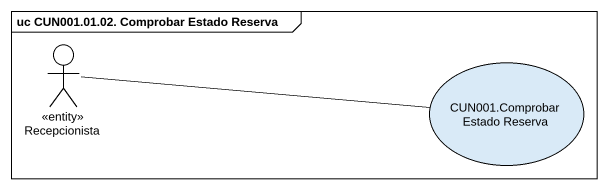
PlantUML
@startuml
mainframe uc CUN001.01.02. Comprobar Estado Reserva
actor Recepcionista <<entity>>
usecase "CUN001.Comprobar Estado Reserva" as CUN001_Comprobar_Estado
Recepcionista -right- CUN001_Comprobar_Estado
@enduml
